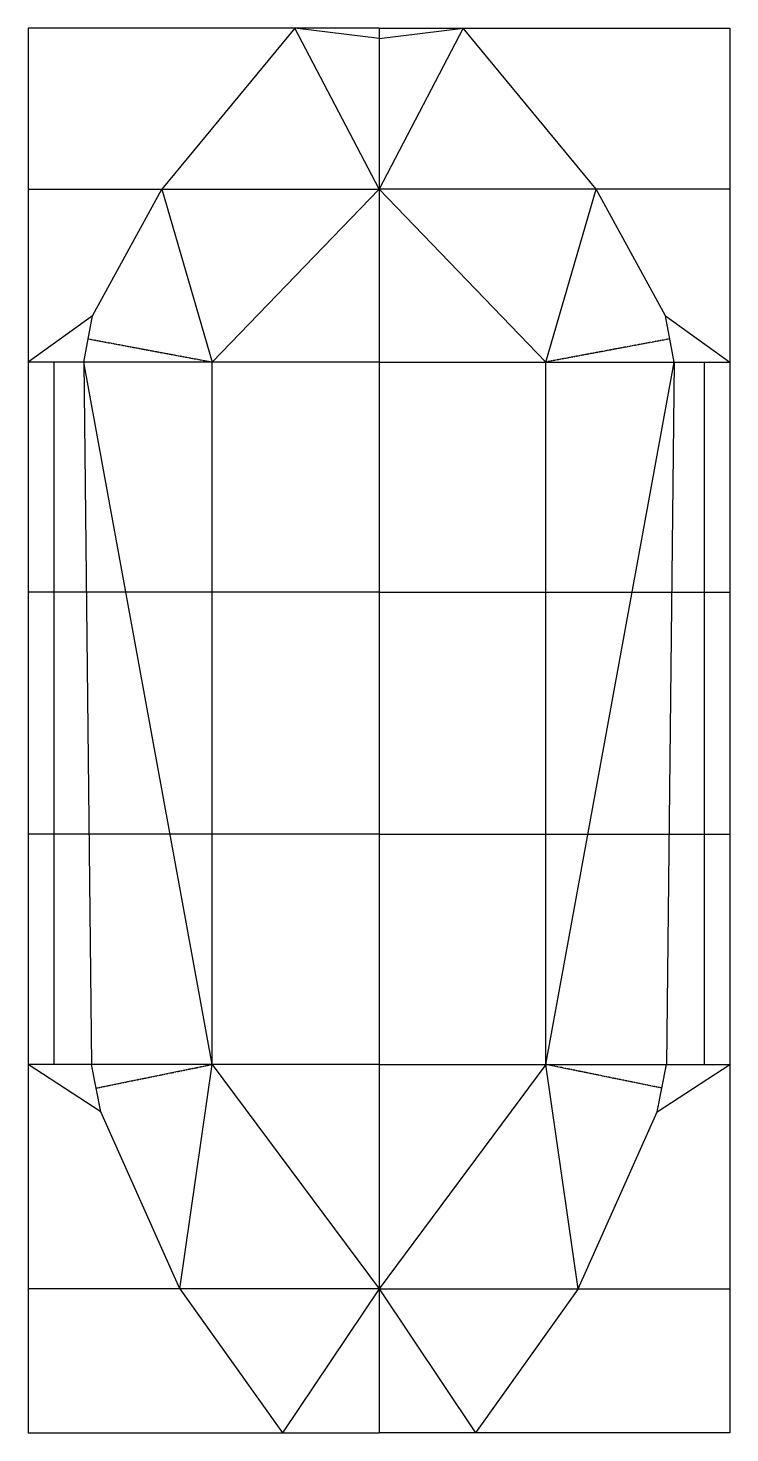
# Model space of a CAD drawing. Header units: millimetres. Extents: x -610 to 610, y -1860 to 580.
import ezdxf

# ---------------------------------------------------------------- set-up
doc = ezdxf.new("R2010")
doc.units = ezdxf.units.MM
doc.linetypes.add('DASHED', pattern=[0.75, 0.5, -0.25])
doc.layers.get('0').update_dxf_attribs({"linetype": 'CONTINUOUS'})

msp = doc.modelspace()

# ---------------------------------------------------------------- linework, layer by layer
for p, q in [((-610, 580), (-610, -1860)), ((0, 580), (-610, 580)), ((0, 561.9), (-146.1, 580)), ((0, 580), (0, -1860)), ((0, 580), (610, 580)), ((0, 580), (0, 561.9)), ((0, 561.9), (146.1, 580)), ((0, 580), (0, -1860)), ((0, 580), (0, 561.9)), ((610, 580), (610, -1860)), ((-610, 300), (0, 300)), ((-498, 80.4), (-377.6, 300)), ((610, 300), (0, 300)), ((498, 80.4), (377.6, 300)), ((-498, 80.4), (-610, 0)), ((-513, 0), (-498, 80.4)), ((513, 0), (498, 80.4)), ((498, 80.4), (610, 0)), ((0, 0), (-610, 0)), ((-565, 0), (-565, -1220)), ((-513, 0), (-500, -1220)), ((-290, -1220), (-513, 0)), ((-290, -1220), (-290, 0)), ((0, 0), (610, 0)), ((290, -1220), (290, 0)), ((290, -1220), (513, 0)), ((513, 0), (500, -1220)), ((565, 0), (565, -1220)), ((0, -400), (-610, -400)), ((0, -400), (610, -400)), ((0, -820), (-610, -820)), ((0, -820), (610, -820)), ((0, -1220), (-610, -1220)), ((-483.3, -1302.3), (-610, -1220)), ((-483.3, -1302.3), (-500, -1220)), ((-346.3, -1610), (-290, -1220)), ((-290, -1220), (0, -1610)), ((0, -1220), (610, -1220)), ((290, -1220), (0, -1610)), ((346.3, -1610), (290, -1220)), ((483.3, -1302.3), (500, -1220)), ((483.3, -1302.3), (610, -1220)), ((-346.3, -1610), (-483.3, -1302.3)), ((346.3, -1610), (483.3, -1302.3)), ((0, -1610), (-610, -1610)), ((-346.3, -1610), (-167.6, -1860)), ((0, -1610), (-167.6, -1860)), ((0, -1610), (610, -1610)), ((0, -1610), (167.6, -1860)), ((346.3, -1610), (167.6, -1860)), ((-610, -1860), (0, -1860)), ((610, -1860), (0, -1860))]:
    msp.add_line(p, q)
at = {"linetype": 'DASHED'}
for p, q in [((-505.5, 40.2), (-290, 0)), ((505.5, 40.2), (290, 0)), ((-491.7, -1261.1), (-290, -1220)), ((491.7, -1261.1), (290, -1220))]:
    msp.add_line(p, q, dxfattribs=at)
for points in [[(0, 300), (-146.1, 580), (-377.6, 300), (-290, 0)], [(0, 300), (290, 0), (377.6, 300), (146.1, 580)]]:
    msp.add_lwpolyline(points, close=True)
msp.add_point((0, 0))
msp.add_point((0, 0))

doc.saveas('drawing.dxf')
